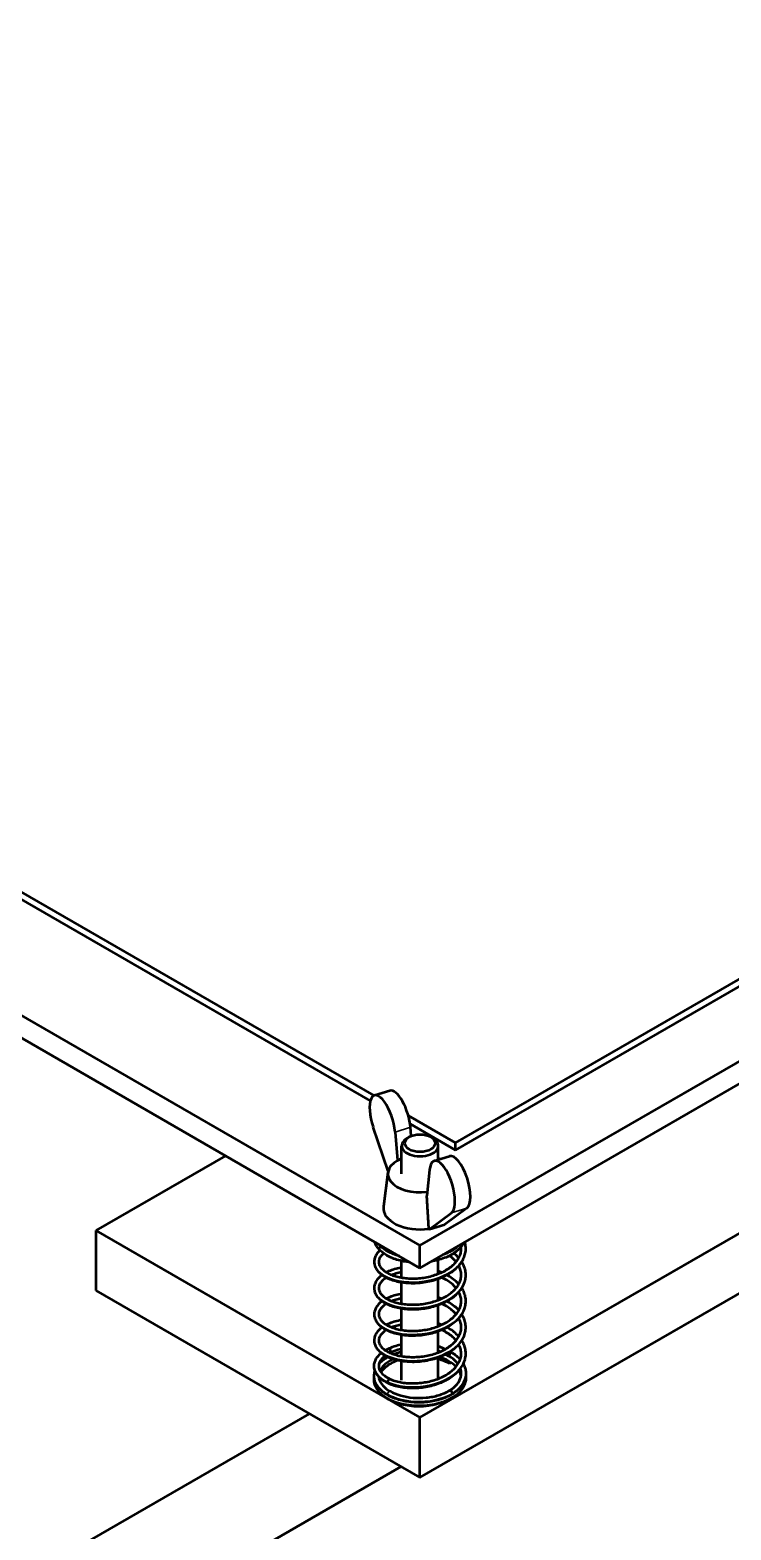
# Model space of a CAD drawing. Header units: millimetres. Extents: x -1346 to 2520, y -2365 to 1874.
# Drawn here: x 1662.5 to 1739, y 681.4 to 845.1 of the extents above; entities that cross this region are included whole.
import ezdxf

# ---------------------------------------------------------------- set-up
doc = ezdxf.new("R2010")
doc.units = ezdxf.units.MM
doc.header["$LTSCALE"] = 6
doc.layers.add('Visible (ISO)', color=7, linetype='Continuous', lineweight=50)
doc.layers.add('Visible Narrow (ISO)', color=7, linetype='Continuous', lineweight=35)

msp = doc.modelspace()

# ---------------------------------------------------------------- linework, layer by layer
at = {"layer": 'Visible (ISO)'}
for p, q in [((1705.05, 712.44), (1934.86, 845.12)), ((1708.94, 723.66), (1918.95, 844.91)), ((1708.94, 722.85), (1918.95, 844.1)), ((1705.05, 709.99), (1934.86, 842.67)), ((1705.05, 693.66), (1934.86, 826.34)), ((1705.05, 687.12), (1934.86, 819.8)), ((1560.45, 809.39), (1700.02, 728.81)), ((1560.45, 808.58), (1699.63, 728.22)), ((1542.41, 806.33), (1705.05, 712.44)), ((1542.41, 803.88), (1705.05, 709.99)), ((1701.76, 729.34), (1700.08, 728.83)), ((1701.58, 720.55), (1699.94, 725.38)), ((1703.77, 726.65), (1708.94, 723.66)), ((1703.97, 725.71), (1708.94, 722.85)), ((1704.09, 724.4), (1704.01, 725.35)), ((1702.33, 724.83), (1702.59, 721.71)), ((1703.88, 724.29), (1703.63, 724.15)), ((1706.22, 724.29), (1706.46, 724.15)), ((1708.94, 722.85), (1708.94, 723.66)), ((1683.84, 722.23), (1669.69, 714.07)), ((1703.05, 720.27), (1703.05, 723.34)), ((1706.6, 721.68), (1708.28, 722.19)), ((1707.05, 721.82), (1707.05, 723.34)), ((1701.56, 720.43), (1701.06, 716.7)), ((1706.09, 720.71), (1705.8, 717.87)), ((1706.07, 714.22), (1708.48, 716.01)), ((1710.16, 716.52), (1707.75, 714.73)), ((1669.69, 714.07), (1669.69, 707.54)), ((1669.69, 714.07), (1705.05, 693.66)), ((1706.02, 714.28), (1706.07, 714.22)), ((1706.07, 714.22), (1707.75, 714.73)), ((1705.05, 709.99), (1705.05, 712.44)), ((1703.05, 708.95), (1703.05, 710.76)), ((1707.05, 709.36), (1707.05, 710.86)), ((1669.69, 707.54), (1705.05, 687.12)), ((1703.05, 706.09), (1703.05, 708.44)), ((1707.05, 706.5), (1707.05, 708.82)), ((1707.05, 703.63), (1707.05, 705.96)), ((1703.05, 703.22), (1703.05, 705.58)), ((1703.05, 700.36), (1703.05, 702.72)), ((1707.05, 700.77), (1707.05, 703.1)), ((1701.79, 700.73), (1701.79, 700.73)), ((1703.05, 697.74), (1703.05, 699.86)), ((1707.05, 697.91), (1707.05, 700.24)), ((1708.27, 699.58), (1708.43, 699.68)), ((1621.4, 652.77), (1692.98, 694.09)), ((1705.05, 687.12), (1705.05, 693.66)), ((1631.4, 646.99), (1702.98, 688.32))]:
    msp.add_line(p, q, dxfattribs=at)
for centre, major_axis, ratio, start_param, end_param in [((1700.95, 725.96), (-0.87, 2.87), 0.3801, 4.196314, 7.940888), ((1702.63, 726.47), (-0.87, 2.87), 0.3801, 4.196314, 6.283185), ((1705.05, 723.34), (-2, 0), 0.57735, 5.497787, 10.210176), ((1709.15, 719.32), (-0.87, 2.87), 0.3801, 3.27727, 6.283185), ((1705.05, 720.27), (-3.5, 0), 0.57735, 5.320635, 8.083485), ((1707.47, 718.81), (0.87, -2.87), 0.3801, 0.135677, 3.880251), ((1705.05, 720.27), (-3.5, 0), 0.57735, 4.04855, 4.104143), ((1705.05, 716.52), (-4, 0), 0.57735, 6.20625, 8.098419), ((1700.81, 712.15), (0.17, 0.183), 0.791004, 1.047032, 2.495385), ((1709.56, 712.8), (0.225, -0.109), 0.703135, 6.245967, 6.246014), ((1700.81, 712.15), (-0.17, -0.183), 0.791004, 5.636978, 6.231063), ((1701.69, 700.95), (-0.101, 0.229), 0.64073, 3.992663, 6.298081), ((1701.69, 700.95), (0.101, -0.229), 0.64073, 0.015959, 0.851071), ((1708.41, 700.55), (0.145, 0.204), 0.506095, 0.029346, 2.40818), ((1708.41, 700.55), (-0.145, -0.204), 0.506095, 5.549772, 6.314918), ((1708.41, 699.57), (0.145, 0.204), 0.506095, 1.189597, 1.86054), ((1701.69, 697.64), (0.101, 0.229), 0.64073, 0, 2.290522), ((1701.69, 697.64), (-0.101, -0.229), 0.64073, 5.432115, 6.283185), ((1701.69, 696.31), (0.101, 0.229), 0.64073, 6.221358, 6.221426), ((1708.41, 696.41), (-0.145, 0.204), 0.506095, 3.875006, 6.240266), ((1708.41, 696.41), (0.145, -0.204), 0.506095, 6.243504, 7.016598)]:
    msp.add_ellipse(centre, major_axis=major_axis, ratio=ratio, start_param=start_param, end_param=end_param, dxfattribs=at)
msp.add_ellipse((1705.05, 723.62), major_axis=(-1.65, 0), ratio=0.57735, dxfattribs=at)
msp.add_rational_spline([(1706.02, 714.28), (1705.9, 716.19), (1705.8, 717.87)], [1, 1.00211729301, 1.0004735734], degree=2, dxfattribs=at)
for points, knots in [([(1700.69, 711.92), (1700.68, 711.91), (1700.67, 711.9), (1700.53, 711.77), (1700.41, 711.64), (1700.24, 711.38), (1700.17, 711.24), (1700.08, 710.97), (1700.05, 710.84), (1700.05, 710.57), (1700.06, 710.44), (1700.13, 710.18), (1700.18, 710.06), (1700.33, 709.81), (1700.42, 709.68), (1700.65, 709.44), (1700.78, 709.33), (1701.09, 709.11), (1701.26, 709.01), (1701.64, 708.82), (1701.85, 708.74), (1702.28, 708.6), (1702.51, 708.54), (1702.99, 708.44), (1703.24, 708.41), (1703.75, 708.36), (1704.01, 708.35), (1704.54, 708.35), (1704.81, 708.36), (1705.35, 708.41), (1705.61, 708.45), (1706.14, 708.55), (1706.4, 708.62), (1706.91, 708.77), (1707.16, 708.86), (1707.64, 709.06), (1707.87, 709.17), (1708.3, 709.42), (1708.5, 709.55), (1708.87, 709.83), (1709.04, 709.99), (1709.35, 710.31), (1709.48, 710.47), (1709.71, 710.82), (1709.8, 711), (1709.94, 711.36), (1709.99, 711.54), (1710.05, 711.91), (1710.06, 712.09), (1710.03, 712.45), (1710, 712.63), (1709.94, 712.81), (1709.94, 712.81), (1709.94, 712.81)], [23.857695, 23.857695, 23.857695, 23.857695, 23.871363, 23.871363, 24.034564, 24.034564, 24.189641, 24.189641, 24.333833, 24.333833, 24.472553, 24.472553, 24.614832, 24.614832, 24.766752, 24.766752, 24.927818, 24.927818, 25.093272, 25.093272, 25.259517, 25.259517, 25.425279, 25.425279, 25.590391, 25.590391, 25.755011, 25.755011, 25.919348, 25.919348, 26.083597, 26.083597, 26.247923, 26.247923, 26.412447, 26.412447, 26.577215, 26.577215, 26.742095, 26.742095, 26.906603, 26.906603, 27.069685, 27.069685, 27.229797, 27.229797, 27.385858, 27.385858, 27.538652, 27.538652, 27.690885, 27.690885, 27.691551, 27.691551, 27.691551, 27.691551]), ([(1701.08, 711.59), (1701.02, 711.54), (1700.96, 711.49), (1700.82, 711.34), (1700.74, 711.24), (1700.63, 711.04), (1700.59, 710.94), (1700.54, 710.73), (1700.54, 710.62), (1700.58, 710.39), (1700.63, 710.28), (1700.76, 710.06), (1700.84, 709.96), (1701.04, 709.76), (1701.15, 709.67), (1701.41, 709.5), (1701.56, 709.42), (1701.88, 709.27), (1702.05, 709.2), (1702.42, 709.08), (1702.62, 709.03), (1703.04, 708.94), (1703.26, 708.91), (1703.72, 708.86), (1703.95, 708.85), (1704.42, 708.85), (1704.67, 708.85), (1705.15, 708.89), (1705.39, 708.92), (1705.87, 709.01), (1706.11, 709.06), (1706.57, 709.19), (1706.8, 709.26), (1707.23, 709.43), (1707.44, 709.52), (1707.83, 709.72), (1708.02, 709.83), (1708.36, 710.06), (1708.52, 710.19), (1708.8, 710.45), (1708.93, 710.58), (1709.15, 710.86), (1709.24, 711.01), (1709.39, 711.31), (1709.45, 711.46), (1709.53, 711.77), (1709.55, 711.93), (1709.55, 712.17), (1709.54, 712.24), (1709.54, 712.32)], [23.830271, 23.830271, 23.830271, 23.830271, 23.918876, 23.918876, 24.07702, 24.07702, 24.245506, 24.245506, 24.436381, 24.436381, 24.628889, 24.628889, 24.796262, 24.796262, 24.953749, 24.953749, 25.10901, 25.10901, 25.264451, 25.264451, 25.420642, 25.420642, 25.577551, 25.577551, 25.734985, 25.734985, 25.892727, 25.892727, 26.05058, 26.05058, 26.208376, 26.208376, 26.365977, 26.365977, 26.523298, 26.523298, 26.680362, 26.680362, 26.837421, 26.837421, 26.995162, 26.995162, 27.154992, 27.154992, 27.319065, 27.319065, 27.48896, 27.48896, 27.569416, 27.569416, 27.569416, 27.569416]), ([(1702.81, 711.28), (1702.64, 711.33), (1702.48, 711.38), (1701.88, 711.6), (1701.48, 711.81), (1700.93, 712.21), (1700.73, 712.38), (1700.58, 712.57)], [0.848, 0.848, 0.848, 0.848, 0.9026991, 0.9026991, 1.0626319, 1.0626319, 1.1663979, 1.1663979, 1.1663979, 1.1663979]), ([(1709.78, 712.69), (1709.61, 712.38), (1709.36, 712.08), (1708.72, 711.56), (1708.33, 711.34), (1707.45, 710.96), (1706.95, 710.82), (1706.38, 710.71), (1706.33, 710.7), (1706.27, 710.69)], [0, 0, 0, 0, 0.1569371, 0.1569371, 0.3151397, 0.3151397, 0.4762458, 0.4762458, 0.4929527, 0.4929527, 0.4929527, 0.4929527]), ([(1709.22, 712.39), (1708.97, 712.16), (1708.66, 711.94), (1708.07, 711.64), (1707.82, 711.52), (1707.55, 711.43)], [0.1261356, 0.1261356, 0.1261356, 0.1261356, 0.2628897, 0.2628897, 0.3562344, 0.3562344, 0.3562344, 0.3562344]), ([(1700.91, 709.23), (1700.81, 709.16), (1700.72, 709.08), (1700.51, 708.88), (1700.4, 708.76), (1700.22, 708.49), (1700.16, 708.35), (1700.07, 708.08), (1700.05, 707.95), (1700.05, 707.69), (1700.07, 707.56), (1700.14, 707.3), (1700.19, 707.17), (1700.34, 706.92), (1700.44, 706.8), (1700.67, 706.56), (1700.81, 706.44), (1701.12, 706.23), (1701.3, 706.13), (1701.68, 705.95), (1701.88, 705.87), (1702.32, 705.73), (1702.55, 705.67), (1703.04, 705.58), (1703.29, 705.54), (1703.8, 705.5), (1704.06, 705.48), (1704.59, 705.49), (1704.86, 705.5), (1705.4, 705.56), (1705.66, 705.6), (1706.19, 705.7), (1706.45, 705.77), (1706.96, 705.92), (1707.21, 706.01), (1707.68, 706.22), (1707.91, 706.33), (1708.33, 706.58), (1708.54, 706.71), (1708.91, 707), (1709.07, 707.15), (1709.37, 707.48), (1709.51, 707.64), (1709.73, 707.99), (1709.82, 708.17), (1709.95, 708.53), (1710, 708.71), (1710.05, 709.08), (1710.06, 709.26), (1710.02, 709.62), (1709.99, 709.8), (1709.87, 710.16), (1709.8, 710.33), (1709.67, 710.56), (1709.64, 710.61), (1709.61, 710.66)], [17.49046, 17.49046, 17.49046, 17.49046, 17.598222, 17.598222, 17.761097, 17.761097, 17.915518, 17.915518, 18.059147, 18.059147, 18.197829, 18.197829, 18.340577, 18.340577, 18.493136, 18.493136, 18.654615, 18.654615, 18.820192, 18.820192, 18.986427, 18.986427, 19.152148, 19.152148, 19.317225, 19.317225, 19.481822, 19.481822, 19.646148, 19.646148, 19.810398, 19.810398, 19.974732, 19.974732, 20.139272, 20.139272, 20.304052, 20.304052, 20.468928, 20.468928, 20.633387, 20.633387, 20.796334, 20.796334, 20.956218, 20.956218, 21.112035, 21.112035, 21.264704, 21.264704, 21.417007, 21.417007, 21.571885, 21.571885, 21.620777, 21.620777, 21.620777, 21.620777]), ([(1703.96, 710.61), (1703.92, 710.62), (1703.87, 710.62), (1703.31, 710.69), (1702.81, 710.8), (1701.92, 711.1), (1701.51, 711.3), (1700.97, 711.67), (1700.79, 711.82), (1700.63, 711.98)], [0.148281, 0.148281, 0.148281, 0.148281, 0.1622019, 0.1622019, 0.3214799, 0.3214799, 0.4815874, 0.4815874, 0.5775773, 0.5775773, 0.5775773, 0.5775773]), ([(1708.99, 710.66), (1708.87, 710.8), (1708.75, 710.93), (1708.5, 711.15), (1708.38, 711.24), (1708.26, 711.33)], [21.7222986, 21.7222986, 21.7222986, 21.7222986, 21.8777975, 21.8777975, 21.990995, 21.990995, 21.990995, 21.990995]), ([(1709.28, 711.09), (1709.16, 711.22), (1709.03, 711.35), (1708.83, 711.52), (1708.78, 711.56), (1708.73, 711.6)], [21.7582166, 21.7582166, 21.7582166, 21.7582166, 21.8929395, 21.8929395, 21.939451, 21.939451, 21.939451, 21.939451]), ([(1701.39, 708.95), (1701.33, 708.91), (1701.27, 708.87), (1701.09, 708.75), (1700.99, 708.66), (1700.81, 708.47), (1700.74, 708.37), (1700.62, 708.17), (1700.59, 708.07), (1700.54, 707.86), (1700.54, 707.74), (1700.59, 707.52), (1700.64, 707.4), (1700.77, 707.18), (1700.85, 707.08), (1701.05, 706.89), (1701.17, 706.8), (1701.43, 706.63), (1701.57, 706.55), (1701.9, 706.4), (1702.07, 706.33), (1702.45, 706.21), (1702.65, 706.16), (1703.07, 706.08), (1703.29, 706.05), (1703.74, 706), (1703.97, 705.99), (1704.45, 705.99), (1704.69, 705.99), (1705.18, 706.04), (1705.42, 706.07), (1705.9, 706.15), (1706.14, 706.21), (1706.6, 706.33), (1706.82, 706.41), (1707.26, 706.58), (1707.46, 706.67), (1707.85, 706.87), (1708.04, 706.98), (1708.38, 707.22), (1708.53, 707.34), (1708.81, 707.6), (1708.94, 707.74), (1709.16, 708.02), (1709.25, 708.16), (1709.4, 708.46), (1709.46, 708.62), (1709.53, 708.93), (1709.55, 709.09), (1709.55, 709.41), (1709.53, 709.58), (1709.44, 709.9), (1709.38, 710.06), (1709.29, 710.22), (1709.28, 710.23), (1709.28, 710.24)], [17.416917, 17.416917, 17.416917, 17.416917, 17.485988, 17.485988, 17.641385, 17.641385, 17.799734, 17.799734, 17.968832, 17.968832, 18.160553, 18.160553, 18.352136, 18.352136, 18.5189, 18.5189, 18.67622, 18.67622, 18.831463, 18.831463, 18.986927, 18.986927, 19.143146, 19.143146, 19.300079, 19.300079, 19.457527, 19.457527, 19.615277, 19.615277, 19.773131, 19.773131, 19.930922, 19.930922, 20.088513, 20.088513, 20.245823, 20.245823, 20.402882, 20.402882, 20.559949, 20.559949, 20.717737, 20.717737, 20.87768, 20.87768, 21.041949, 21.041949, 21.212044, 21.212044, 21.385162, 21.385162, 21.554736, 21.554736, 21.563787, 21.563787, 21.563787, 21.563787]), ([(1703.05, 710.03), (1703.02, 710.02), (1703, 710.02), (1702.73, 709.97), (1702.49, 709.92), (1702.05, 709.79), (1701.83, 709.72), (1701.55, 709.6), (1701.47, 709.56), (1701.39, 709.52)], [16.9190133, 16.9190133, 16.9190133, 16.9190133, 16.9356146, 16.9356146, 17.1005546, 17.1005546, 17.2661089, 17.2661089, 17.3366211, 17.3366211, 17.3366211, 17.3366211]), ([(1703.05, 709.52), (1702.94, 709.5), (1702.83, 709.48), (1702.52, 709.41), (1702.32, 709.35), (1702.08, 709.27), (1702.03, 709.25), (1701.98, 709.23)], [16.9376404, 16.9376404, 16.9376404, 16.9376404, 17.0178026, 17.0178026, 17.1746008, 17.1746008, 17.2212686, 17.2212686, 17.2212686, 17.2212686]), ([(1708.99, 707.8), (1708.99, 707.8), (1708.98, 707.81), (1708.87, 707.95), (1708.73, 708.08), (1708.44, 708.34), (1708.28, 708.46), (1707.92, 708.69), (1707.74, 708.8), (1707.49, 708.92), (1707.45, 708.94), (1707.4, 708.96)], [15.4391136, 15.4391136, 15.4391136, 15.4391136, 15.4410083, 15.4410083, 15.6003856, 15.6003856, 15.7579373, 15.7579373, 15.9149637, 15.9149637, 15.949717, 15.949717, 15.949717, 15.949717]), ([(1709.28, 708.23), (1709.15, 708.37), (1709.01, 708.51), (1708.67, 708.79), (1708.48, 708.93), (1708.18, 709.12), (1708.08, 709.18), (1707.97, 709.23)], [15.4750315, 15.4750315, 15.4750315, 15.4750315, 15.6196933, 15.6196933, 15.7839124, 15.7839124, 15.8617354, 15.8617354, 15.8617354, 15.8617354]), ([(1700.91, 706.37), (1700.8, 706.29), (1700.7, 706.21), (1700.49, 706), (1700.38, 705.87), (1700.21, 705.61), (1700.15, 705.47), (1700.07, 705.2), (1700.05, 705.07), (1700.05, 704.8), (1700.07, 704.67), (1700.15, 704.42), (1700.2, 704.29), (1700.36, 704.04), (1700.46, 703.92), (1700.69, 703.68), (1700.83, 703.56), (1701.15, 703.35), (1701.33, 703.25), (1701.72, 703.07), (1701.92, 702.99), (1702.37, 702.86), (1702.6, 702.8), (1703.08, 702.71), (1703.33, 702.67), (1703.85, 702.63), (1704.11, 702.62), (1704.64, 702.63), (1704.91, 702.65), (1705.44, 702.7), (1705.71, 702.75), (1706.24, 702.85), (1706.5, 702.92), (1707, 703.08), (1707.25, 703.17), (1707.72, 703.38), (1707.95, 703.49), (1708.37, 703.74), (1708.57, 703.88), (1708.94, 704.17), (1709.1, 704.32), (1709.4, 704.65), (1709.53, 704.82), (1709.74, 705.16), (1709.83, 705.34), (1709.96, 705.7), (1710.01, 705.89), (1710.05, 706.25), (1710.06, 706.43), (1710.02, 706.8), (1709.98, 706.97), (1709.86, 707.33), (1709.78, 707.5), (1709.66, 707.72), (1709.63, 707.76), (1709.61, 707.8)], [11.207274, 11.207274, 11.207274, 11.207274, 11.325072, 11.325072, 11.487598, 11.487598, 11.641352, 11.641352, 11.784443, 11.784443, 11.923121, 11.923121, 12.06636, 12.06636, 12.219555, 12.219555, 12.381427, 12.381427, 12.547114, 12.547114, 12.713335, 12.713335, 12.879016, 12.879016, 13.044058, 13.044058, 13.208632, 13.208632, 13.372948, 13.372948, 13.537198, 13.537198, 13.701543, 13.701543, 13.866097, 13.866097, 14.03089, 14.03089, 14.19576, 14.19576, 14.360165, 14.360165, 14.522972, 14.522972, 14.682623, 14.682623, 14.838199, 14.838199, 14.990754, 14.990754, 15.14314, 15.14314, 15.29824, 15.29824, 15.337592, 15.337592, 15.337592, 15.337592]), ([(1701.39, 706.09), (1701.32, 706.05), (1701.26, 706.01), (1701.08, 705.88), (1700.98, 705.78), (1700.8, 705.6), (1700.73, 705.5), (1700.62, 705.3), (1700.58, 705.2), (1700.54, 704.98), (1700.54, 704.87), (1700.59, 704.64), (1700.64, 704.53), (1700.78, 704.31), (1700.86, 704.21), (1701.06, 704.02), (1701.18, 703.93), (1701.44, 703.76), (1701.59, 703.68), (1701.91, 703.53), (1702.09, 703.47), (1702.47, 703.35), (1702.67, 703.3), (1703.09, 703.21), (1703.31, 703.18), (1703.77, 703.14), (1704, 703.13), (1704.48, 703.13), (1704.72, 703.14), (1705.2, 703.18), (1705.45, 703.21), (1705.93, 703.3), (1706.16, 703.35), (1706.62, 703.48), (1706.85, 703.56), (1707.28, 703.72), (1707.48, 703.82), (1707.87, 704.02), (1708.06, 704.13), (1708.39, 704.37), (1708.55, 704.49), (1708.83, 704.76), (1708.95, 704.89), (1709.17, 705.17), (1709.26, 705.32), (1709.41, 705.62), (1709.46, 705.77), (1709.53, 706.09), (1709.55, 706.25), (1709.55, 706.57), (1709.52, 706.73), (1709.43, 707.05), (1709.37, 707.21), (1709.28, 707.37), (1709.28, 707.37), (1709.28, 707.37)], [11.133732, 11.133732, 11.133732, 11.133732, 11.208486, 11.208486, 11.363921, 11.363921, 11.522484, 11.522484, 11.692217, 11.692217, 11.88476, 11.88476, 12.075375, 12.075375, 12.241551, 12.241551, 12.398714, 12.398714, 12.553941, 12.553941, 12.709429, 12.709429, 12.865676, 12.865676, 13.022632, 13.022632, 13.180095, 13.180095, 13.337851, 13.337851, 13.495706, 13.495706, 13.653492, 13.653492, 13.811074, 13.811074, 13.968373, 13.968373, 14.125425, 14.125425, 14.282503, 14.282503, 14.440339, 14.440339, 14.600399, 14.600399, 14.764868, 14.764868, 14.93516, 14.93516, 15.108263, 15.108263, 15.277621, 15.277621, 15.280601, 15.280601, 15.280601, 15.280601]), ([(1703.05, 707.16), (1703.01, 707.16), (1702.97, 707.15), (1702.69, 707.1), (1702.45, 707.05), (1702.01, 706.92), (1701.8, 706.84), (1701.53, 706.72), (1701.46, 706.69), (1701.39, 706.66)], [10.6358282, 10.6358282, 10.6358282, 10.6358282, 10.6624418, 10.6624418, 10.8274145, 10.8274145, 10.9930096, 10.9930096, 11.053436, 11.053436, 11.053436, 11.053436]), ([(1703.05, 706.66), (1702.93, 706.64), (1702.82, 706.62), (1702.5, 706.54), (1702.3, 706.49), (1702.07, 706.41), (1702.02, 706.39), (1701.98, 706.37)], [10.654455, 10.654455, 10.654455, 10.654455, 10.740373, 10.740373, 10.8971466, 10.8971466, 10.9380835, 10.9380835, 10.9380835, 10.9380835]), ([(1708.99, 704.94), (1708.98, 704.95), (1708.98, 704.95), (1708.85, 705.1), (1708.72, 705.24), (1708.42, 705.49), (1708.26, 705.61), (1707.9, 705.84), (1707.71, 705.95), (1707.48, 706.06), (1707.44, 706.08), (1707.4, 706.1)], [9.1559285, 9.1559285, 9.1559285, 9.1559285, 9.1637172, 9.1637172, 9.322994, 9.322994, 9.4805088, 9.4805088, 9.6375304, 9.6375304, 9.6665316, 9.6665316, 9.6665316, 9.6665316]), ([(1709.28, 705.37), (1709.14, 705.52), (1708.99, 705.67), (1708.64, 705.95), (1708.45, 706.09), (1708.15, 706.27), (1708.06, 706.32), (1707.97, 706.37)], [9.1918464, 9.1918464, 9.1918464, 9.1918464, 9.3464536, 9.3464536, 9.5107393, 9.5107393, 9.5785503, 9.5785503, 9.5785503, 9.5785503]), ([(1700.91, 703.51), (1700.79, 703.43), (1700.69, 703.33), (1700.46, 703.12), (1700.36, 702.99), (1700.2, 702.72), (1700.14, 702.58), (1700.06, 702.31), (1700.05, 702.18), (1700.05, 701.92), (1700.07, 701.79), (1700.16, 701.53), (1700.22, 701.41), (1700.37, 701.16), (1700.48, 701.03), (1700.72, 700.8), (1700.86, 700.68), (1701.18, 700.47), (1701.36, 700.37), (1701.75, 700.2), (1701.96, 700.12), (1702.41, 699.98), (1702.64, 699.93), (1703.13, 699.84), (1703.38, 699.81), (1703.89, 699.77), (1704.16, 699.76), (1704.69, 699.77), (1704.96, 699.79), (1705.49, 699.85), (1705.76, 699.89), (1706.29, 700.01), (1706.55, 700.07), (1707.05, 700.23), (1707.29, 700.33), (1707.76, 700.54), (1707.99, 700.65), (1708.41, 700.9), (1708.61, 701.04), (1708.97, 701.33), (1709.13, 701.49), (1709.42, 701.82), (1709.55, 701.99), (1709.76, 702.33), (1709.85, 702.51), (1709.97, 702.88), (1710.01, 703.06), (1710.05, 703.42), (1710.05, 703.61), (1710.01, 703.97), (1709.97, 704.15), (1709.85, 704.5), (1709.77, 704.68), (1709.65, 704.88), (1709.63, 704.91), (1709.61, 704.94)], [4.924089, 4.924089, 4.924089, 4.924089, 5.051909, 5.051909, 5.214065, 5.214065, 5.367143, 5.367143, 5.509721, 5.509721, 5.648431, 5.648431, 5.792183, 5.792183, 5.946007, 5.946007, 6.108252, 6.108252, 6.274037, 6.274037, 6.44024, 6.44024, 6.605881, 6.605881, 6.770888, 6.770888, 6.935441, 6.935441, 7.099748, 7.099748, 7.264, 7.264, 7.428354, 7.428354, 7.592923, 7.592923, 7.757728, 7.757728, 7.922591, 7.922591, 8.086937, 8.086937, 8.249598, 8.249598, 8.409013, 8.409013, 8.564351, 8.564351, 8.716804, 8.716804, 8.869283, 8.869283, 9.024609, 9.024609, 9.054407, 9.054407, 9.054407, 9.054407]), ([(1701.39, 703.23), (1701.32, 703.18), (1701.25, 703.14), (1701.07, 703), (1700.97, 702.91), (1700.79, 702.72), (1700.72, 702.63), (1700.61, 702.43), (1700.58, 702.33), (1700.54, 702.11), (1700.55, 702), (1700.6, 701.77), (1700.65, 701.66), (1700.79, 701.44), (1700.87, 701.34), (1701.08, 701.15), (1701.19, 701.06), (1701.46, 700.89), (1701.61, 700.81), (1701.93, 700.66), (1702.11, 700.6), (1702.49, 700.48), (1702.69, 700.43), (1703.11, 700.35), (1703.33, 700.32), (1703.79, 700.28), (1704.03, 700.27), (1704.5, 700.27), (1704.75, 700.28), (1705.23, 700.32), (1705.47, 700.35), (1705.95, 700.44), (1706.19, 700.5), (1706.65, 700.63), (1706.87, 700.7), (1707.3, 700.87), (1707.51, 700.97), (1707.89, 701.17), (1708.08, 701.29), (1708.41, 701.52), (1708.57, 701.65), (1708.84, 701.91), (1708.96, 702.05), (1709.18, 702.33), (1709.27, 702.47), (1709.41, 702.77), (1709.47, 702.93), (1709.54, 703.24), (1709.55, 703.4), (1709.54, 703.73), (1709.52, 703.89), (1709.43, 704.21), (1709.36, 704.36), (1709.28, 704.51)], [4.850547, 4.850547, 4.850547, 4.850547, 4.931003, 4.931003, 5.086479, 5.086479, 5.245268, 5.245268, 5.415657, 5.415657, 5.608994, 5.608994, 5.798604, 5.798604, 5.964215, 5.964215, 6.121228, 6.121228, 6.276441, 6.276441, 6.431954, 6.431954, 6.58823, 6.58823, 6.745208, 6.745208, 6.902685, 6.902685, 7.060448, 7.060448, 7.218303, 7.218303, 7.376084, 7.376084, 7.533657, 7.533657, 7.690945, 7.690945, 7.847991, 7.847991, 8.005081, 8.005081, 8.162967, 8.162967, 8.323147, 8.323147, 8.487819, 8.487819, 8.658304, 8.658304, 8.831382, 8.831382, 8.997416, 8.997416, 8.997416, 8.997416]), ([(1703.05, 704.3), (1702.99, 704.3), (1702.94, 704.29), (1702.64, 704.23), (1702.41, 704.18), (1701.97, 704.04), (1701.76, 703.97), (1701.5, 703.85), (1701.45, 703.82), (1701.39, 703.8)], [4.352643, 4.352643, 4.352643, 4.352643, 4.3892706, 4.3892706, 4.5542768, 4.5542768, 4.7199126, 4.7199126, 4.7702509, 4.7702509, 4.7702509, 4.7702509]), ([(1703.05, 703.8), (1702.92, 703.78), (1702.8, 703.75), (1702.48, 703.68), (1702.28, 703.62), (1702.06, 703.54), (1702.02, 703.53), (1701.98, 703.51)], [4.3712697, 4.3712697, 4.3712697, 4.3712697, 4.4629617, 4.4629617, 4.6197103, 4.6197103, 4.6548985, 4.6548985, 4.6548985, 4.6548985]), ([(1708.99, 702.08), (1708.98, 702.09), (1708.97, 702.1), (1708.84, 702.25), (1708.7, 702.39), (1708.4, 702.64), (1708.24, 702.77), (1707.88, 702.99), (1707.69, 703.1), (1707.46, 703.21), (1707.43, 703.22), (1707.4, 703.24)], [2.8727432, 2.8727432, 2.8727432, 2.8727432, 2.8864403, 2.8864403, 3.0456192, 3.0456192, 3.2030987, 3.2030987, 3.3601164, 3.3601164, 3.3833464, 3.3833464, 3.3833464, 3.3833464]), ([(1709.28, 702.51), (1709.28, 702.51), (1709.28, 702.51), (1709.13, 702.67), (1708.97, 702.83), (1708.61, 703.12), (1708.41, 703.26), (1708.13, 703.43), (1708.05, 703.47), (1707.97, 703.51)], [2.9086613, 2.9086613, 2.9086613, 2.9086613, 2.9105312, 2.9105312, 3.0732203, 3.0732203, 3.2375681, 3.2375681, 3.2953652, 3.2953652, 3.2953652, 3.2953652]), ([(1701.59, 697.41), (1701.79, 697.32), (1702, 697.24), (1702.45, 697.11), (1702.68, 697.06), (1703.17, 696.97), (1703.43, 696.94), (1703.94, 696.91), (1704.21, 696.9), (1704.74, 696.91), (1705.01, 696.93), (1705.54, 697), (1705.81, 697.04), (1706.33, 697.16), (1706.59, 697.23), (1707.09, 697.39), (1707.34, 697.48), (1707.8, 697.7), (1708.03, 697.81), (1708.45, 698.07), (1708.64, 698.21), (1709, 698.5), (1709.16, 698.66), (1709.45, 698.99), (1709.57, 699.16), (1709.78, 699.51), (1709.86, 699.69), (1709.98, 700.05), (1710.02, 700.23), (1710.06, 700.6), (1710.05, 700.78), (1710.01, 701.14), (1709.96, 701.32), (1709.83, 701.67), (1709.75, 701.85), (1709.63, 702.04), (1709.62, 702.06), (1709.61, 702.08)], [0, 0, 0, 0, 0.167144, 0.167144, 0.332743, 0.332743, 0.497717, 0.497717, 0.662249, 0.662249, 0.826548, 0.826548, 0.990801, 0.990801, 1.155166, 1.155166, 1.319751, 1.319751, 1.484567, 1.484567, 1.64942, 1.64942, 1.813703, 1.813703, 1.976211, 1.976211, 2.135387, 2.135387, 2.290492, 2.290492, 2.442855, 2.442855, 2.595437, 2.595437, 2.750995, 2.750995, 2.771222, 2.771222, 2.771222, 2.771222]), ([(1701.59, 701.18), (1701.98, 701.38), (1702.45, 701.54), (1702.98, 701.65), (1703.01, 701.66), (1703.05, 701.67)], [0.0001449, 0.0001449, 0.0001449, 0.0001449, 0.1650114, 0.1650114, 0.1765047, 0.1765047, 0.1765047, 0.1765047]), ([(1701.79, 697.87), (1701.95, 697.79), (1702.13, 697.73), (1702.51, 697.61), (1702.71, 697.56), (1703.14, 697.48), (1703.36, 697.45), (1703.82, 697.41), (1704.05, 697.4), (1704.53, 697.41), (1704.77, 697.42), (1705.26, 697.46), (1705.5, 697.5), (1705.98, 697.59), (1706.21, 697.64), (1706.67, 697.77), (1706.9, 697.85), (1707.32, 698.02), (1707.53, 698.12), (1707.91, 698.33), (1708.1, 698.44), (1708.43, 698.68), (1708.58, 698.8), (1708.86, 699.06), (1708.98, 699.2), (1709.19, 699.48), (1709.28, 699.63), (1709.42, 699.93), (1709.47, 700.08), (1709.54, 700.4), (1709.55, 700.56), (1709.54, 700.88), (1709.51, 701.05), (1709.42, 701.36), (1709.36, 701.51), (1709.28, 701.65)], [0, 0, 0, 0, 0.154499, 0.154499, 0.310803, 0.310803, 0.467803, 0.467803, 0.625295, 0.625295, 0.783065, 0.783065, 0.94092, 0.94092, 1.098695, 1.098695, 1.256258, 1.256258, 1.413536, 1.413536, 1.570577, 1.570577, 1.727678, 1.727678, 1.885617, 1.885617, 2.045921, 2.045921, 2.210798, 2.210798, 2.381474, 2.381474, 2.554516, 2.554516, 2.71423, 2.71423, 2.71423, 2.71423]), ([(1703.05, 701.16), (1703.02, 701.15), (1702.98, 701.14), (1702.52, 701.03), (1702.13, 700.89), (1701.8, 700.73)], [0.5645194, 0.5645194, 0.5645194, 0.5645194, 0.5759519, 0.5759519, 0.7205934, 0.7205934, 0.7205934, 0.7205934]), ([(1707.05, 701.45), (1707.23, 701.39), (1707.41, 701.33), (1707.66, 701.22), (1707.75, 701.18), (1707.84, 701.15)], [0.58711814, 0.58711814, 0.58711814, 0.58711814, 0.64608943, 0.64608943, 0.67673979, 0.67673979, 0.67673979, 0.67673979]), ([(1707.24, 700.85), (1707.2, 700.87), (1707.15, 700.89), (1707.09, 700.91), (1707.07, 700.92), (1707.05, 700.92)], [0.12908693, 0.12908693, 0.12908693, 0.12908693, 0.1448956, 0.1448956, 0.15093404, 0.15093404, 0.15093404, 0.15093404]), ([(1701.59, 697.41), (1701.19, 697.6), (1700.85, 697.83), (1700.34, 698.34), (1700.17, 698.64), (1700.06, 699.06), (1700.05, 699.18), (1700.05, 699.57), (1700.13, 699.85), (1700.41, 700.32), (1700.6, 700.53), (1700.83, 700.71)], [0, 0, 0, 0, 0.1657345, 0.1657345, 0.3282623, 0.3282623, 0.390846, 0.390846, 0.5345851, 0.5345851, 0.6620588, 0.6620588, 0.6620588, 0.6620588]), ([(1701.27, 700.43), (1701.16, 700.35), (1701.07, 700.27), (1700.79, 699.99), (1700.66, 699.79), (1700.53, 699.38), (1700.53, 699.17), (1700.69, 698.72), (1700.88, 698.47), (1701.34, 698.11), (1701.55, 697.98), (1701.79, 697.87)], [0.0845399, 0.0845399, 0.0845399, 0.0845399, 0.1449652, 0.1449652, 0.2868344, 0.2868344, 0.4373525, 0.4373525, 0.6080032, 0.6080032, 0.7137249, 0.7137249, 0.7137249, 0.7137249]), ([(1700.57, 699.51), (1700.69, 699.64), (1700.81, 699.77), (1701.13, 700.03), (1701.33, 700.17), (1701.55, 700.29)], [0.6130794, 0.6130794, 0.6130794, 0.6130794, 0.6860301, 0.6860301, 0.7768989, 0.7768989, 0.7768989, 0.7768989]), ([(1702.18, 700.05), (1702.02, 699.98), (1701.88, 699.91), (1701.42, 699.64), (1701.15, 699.42), (1700.85, 699.06), (1700.75, 698.93), (1700.69, 698.79)], [2.5150545, 2.5150545, 2.5150545, 2.5150545, 2.5761933, 2.5761933, 2.7181794, 2.7181794, 2.8022475, 2.8022475, 2.8022475, 2.8022475]), ([(1700.81, 698.61), (1700.91, 698.77), (1701.03, 698.92), (1701.49, 699.36), (1701.88, 699.62), (1702.45, 699.86), (1702.54, 699.9), (1702.64, 699.93)], [-0.9815145, -0.9815145, -0.9815145, -0.9815145, -0.8926431, -0.8926431, -0.715718, -0.715718, -0.6810469, -0.6810469, -0.6810469, -0.6810469]), ([(1707.05, 700.08), (1707.16, 700.05), (1707.27, 700.02), (1707.7, 699.87), (1708, 699.74), (1708.27, 699.58)], [-0.218173, -0.218173, -0.218173, -0.218173, -0.1811431, -0.1811431, -0.0679136, -0.0679136, -0.0679136, -0.0679136]), ([(1708.99, 699.22), (1708.77, 699.44), (1708.49, 699.65), (1707.86, 700), (1707.51, 700.15), (1707.13, 700.27)], [1.7268651, 1.7268651, 1.7268651, 1.7268651, 1.8619923, 1.8619923, 1.9898973, 1.9898973, 1.9898973, 1.9898973]), ([(1707.8, 700.56), (1707.89, 700.53), (1707.97, 700.49), (1708.11, 700.43), (1708.16, 700.4), (1708.22, 700.37)], [1.45348771, 1.45348771, 1.45348771, 1.45348771, 1.48389197, 1.48389197, 1.50501006, 1.50501006, 1.50501006, 1.50501006]), ([(1709.19, 699.5), (1709.13, 699.59), (1709.06, 699.68), (1708.79, 699.97), (1708.54, 700.17), (1708.27, 700.34)], [0.5427577, 0.5427577, 0.5427577, 0.5427577, 0.5931109, 0.5931109, 0.7129077, 0.7129077, 0.7129077, 0.7129077]), ([(1709.78, 699.52), (1709.88, 699.32), (1709.96, 699.11), (1710.03, 698.76), (1710.05, 698.62), (1710.05, 698.15), (1709.97, 697.81), (1709.65, 697.19), (1709.42, 696.9), (1708.95, 696.48), (1708.76, 696.34), (1708.55, 696.21)], [0.2278872, 0.2278872, 0.2278872, 0.2278872, 0.3246127, 0.3246127, 0.3883158, 0.3883158, 0.5388394, 0.5388394, 0.6888995, 0.6888995, 0.7768278, 0.7768278, 0.7768278, 0.7768278]), ([(1701.58, 696.09), (1701.19, 696.3), (1700.85, 696.57), (1700.35, 697.14), (1700.17, 697.46), (1700.07, 697.92), (1700.05, 698.06), (1700.05, 698.39), (1700.08, 698.59), (1700.15, 698.77)], [0, 0, 0, 0, 0.1641313, 0.1641313, 0.3247363, 0.3247363, 0.3909729, 0.3909729, 0.4841049, 0.4841049, 0.4841049, 0.4841049]), ([(1700.19, 697.08), (1700.1, 697.31), (1700.05, 697.55), (1700.05, 697.85), (1700.05, 697.92), (1700.06, 697.99)], [0, 0, 0, 0, 0.1155438, 0.1155438, 0.1484238, 0.1484238, 0.1484238, 0.1484238]), ([(1700.55, 698.13), (1700.56, 698.01), (1700.58, 697.88), (1700.72, 697.49), (1700.91, 697.22), (1701.36, 696.81), (1701.56, 696.67), (1701.8, 696.53)], [2.9333737, 2.9333737, 2.9333737, 2.9333737, 3.009917, 3.009917, 3.1714612, 3.1714612, 3.2740868, 3.2740868, 3.2740868, 3.2740868]), ([(1710.03, 698.23), (1710.04, 698.15), (1710.05, 698.07), (1710.05, 697.67), (1709.97, 697.35), (1709.65, 696.75), (1709.42, 696.47), (1708.83, 695.95), (1708.45, 695.71), (1707.59, 695.32), (1707.1, 695.17), (1706.4, 695.02), (1706.21, 694.99), (1706.01, 694.97)], [1.9001574, 1.9001574, 1.9001574, 1.9001574, 1.9373995, 1.9373995, 2.086674, 2.086674, 2.2356219, 2.2356219, 2.3935955, 2.3935955, 2.5546979, 2.5546979, 2.6148336, 2.6148336, 2.6148336, 2.6148336]), ([(1708.27, 696.62), (1708.6, 696.83), (1708.88, 697.07), (1709.3, 697.57), (1709.43, 697.83), (1709.57, 698.36), (1709.57, 698.64), (1709.48, 698.95), (1709.47, 698.98), (1709.46, 699.01)], [0.0000864, 0.0000864, 0.0000864, 0.0000864, 0.1444155, 0.1444155, 0.286528, 0.286528, 0.4352454, 0.4352454, 0.451892, 0.451892, 0.451892, 0.451892]), ([(1709.53, 698.23), (1709.52, 698.26), (1709.52, 698.29), (1709.47, 698.49), (1709.4, 698.66), (1709.3, 698.82)], [1.5365889, 1.5365889, 1.5365889, 1.5365889, 1.554172, 1.554172, 1.6478512, 1.6478512, 1.6478512, 1.6478512]), ([(1700.19, 697.08), (1700.24, 696.96), (1700.31, 696.84), (1700.61, 696.38), (1700.96, 696.06), (1701.85, 695.51), (1702.39, 695.3), (1703.57, 694.99), (1704.21, 694.91), (1705.25, 694.89), (1705.63, 694.92), (1706.01, 694.97)], [-2.8475694, -2.8475694, -2.8475694, -2.8475694, -2.8105318, -2.8105318, -2.6970771, -2.6970771, -2.5836314, -2.5836314, -2.4699073, -2.4699073, -2.4021281, -2.4021281, -2.4021281, -2.4021281]), ([(1708.55, 696.21), (1708.16, 695.97), (1707.7, 695.77), (1706.72, 695.48), (1706.19, 695.38), (1705.13, 695.29), (1704.59, 695.3), (1703.55, 695.41), (1703.04, 695.51), (1702.22, 695.78), (1701.88, 695.92), (1701.58, 696.09)], [0, 0, 0, 0, 0.1640197, 0.1640197, 0.3245831, 0.3245831, 0.4841103, 0.4841103, 0.64325, 0.64325, 0.7675434, 0.7675434, 0.7675434, 0.7675434]), ([(1701.8, 696.53), (1702.13, 696.35), (1702.52, 696.19), (1703.37, 695.95), (1703.83, 695.87), (1704.76, 695.79), (1705.25, 695.8), (1706.2, 695.89), (1706.67, 695.98), (1707.53, 696.24), (1707.93, 696.42), (1708.27, 696.62)], [0, 0, 0, 0, 0.1439746, 0.1439746, 0.2859715, 0.2859715, 0.4292877, 0.4292877, 0.5730351, 0.5730351, 0.7188295, 0.7188295, 0.7188295, 0.7188295])]:
    msp.add_open_spline(points, degree=3, knots=knots, dxfattribs=at)
for points in [[(1700.63, 711.98), (1700.38, 712.24), (1700.2, 712.53), (1700.11, 712.84)], [(1709.81, 712.73), (1709.8, 712.72), (1709.79, 712.7), (1709.78, 712.69)], [(1707.4, 709.51), (1707.29, 709.55), (1707.17, 709.6), (1707.05, 709.64)], [(1707.4, 706.64), (1707.29, 706.69), (1707.17, 706.74), (1707.05, 706.78)], [(1707.4, 703.78), (1707.29, 703.83), (1707.17, 703.88), (1707.05, 703.92)], [(1701.27, 701.01), (1701.37, 701.07), (1701.48, 701.13), (1701.59, 701.18)], [(1702.16, 700.58), (1702.44, 700.7), (1702.74, 700.79), (1703.05, 700.87)], [(1707.05, 700.81), (1707.07, 700.81), (1707.09, 700.8), (1707.11, 700.8)], [(1708.35, 700.87), (1708.42, 700.83), (1708.49, 700.79), (1708.55, 700.75)], [(1708.55, 700.75), (1708.9, 700.53), (1709.2, 700.28), (1709.44, 700)], [(1708.27, 700.34), (1708.13, 700.43), (1707.99, 700.51), (1707.85, 700.58)]]:
    msp.add_open_spline(points, degree=3, dxfattribs=at)
at = {"layer": 'Visible Narrow (ISO)'}
for p, q in [((1704.01, 725.35), (1702.33, 724.83)), ((1710.16, 716.52), (1708.48, 716.01))]:
    msp.add_line(p, q, dxfattribs=at)
for centre, major_axis, ratio, start_param, end_param in [((1709.56, 712.8), (0.225, -0.109), 0.703135, 6.246011, 6.472728), ((1701.69, 696.31), (0.101, 0.229), 0.64073, 6.221426, 8.573707), ((1701.69, 696.31), (-0.101, -0.229), 0.64073, 5.432115, 6.225529)]:
    msp.add_ellipse(centre, major_axis=major_axis, ratio=ratio, start_param=start_param, end_param=end_param, dxfattribs=at)
for points, knots in [([(1700.05, 710.66), (1700.05, 709.96), (1700.72, 709.26), (1701.82, 708.85), (1702.98, 708.43), (1704.59, 708.33), (1706.07, 708.65), (1707.54, 708.96), (1708.84, 709.68), (1709.52, 710.58), (1709.87, 711.06), (1710.04, 711.57), (1710.04, 712.09)], [24.347343, 24.347343, 24.347343, 24.347343, 25.217265, 25.217265, 25.217265, 26.124234, 26.124234, 26.124234, 27.023203, 27.023203, 27.023203, 27.488936, 27.488936, 27.488936, 27.488936]), ([(1700.05, 707.8), (1700.05, 707.11), (1700.7, 706.42), (1701.78, 706.01), (1702.91, 705.58), (1704.5, 705.47), (1705.97, 705.76), (1707.44, 706.06), (1708.76, 706.76), (1709.46, 707.65), (1709.85, 708.14), (1710.04, 708.69), (1710.04, 709.23)], [18.064158, 18.064158, 18.064158, 18.064158, 18.922346, 18.922346, 18.922346, 19.820139, 19.820139, 19.820139, 20.716443, 20.716443, 20.716443, 21.20575, 21.20575, 21.20575, 21.20575]), ([(1700.05, 704.94), (1700.05, 704.27), (1700.66, 703.59), (1701.69, 703.18), (1702.8, 702.74), (1704.37, 702.61), (1705.84, 702.88), (1707.31, 703.15), (1708.66, 703.83), (1709.4, 704.71), (1709.82, 705.22), (1710.04, 705.8), (1710.04, 706.37)], [11.780972, 11.780972, 11.780972, 11.780972, 12.616209, 12.616209, 12.616209, 13.511226, 13.511226, 13.511226, 14.405626, 14.405626, 14.405626, 14.922565, 14.922565, 14.922565, 14.922565]), ([(1700.05, 702.08), (1700.05, 701.41), (1700.66, 700.74), (1701.69, 700.32), (1702.8, 699.88), (1704.38, 699.74), (1705.86, 700.02), (1707.34, 700.3), (1708.69, 700.98), (1709.42, 701.87), (1709.83, 702.38), (1710.04, 702.94), (1710.04, 703.51)], [5.497787, 5.497787, 5.497787, 5.497787, 6.330683, 6.330683, 6.330683, 7.231066, 7.231066, 7.231066, 8.130569, 8.130569, 8.130569, 8.63938, 8.63938, 8.63938, 8.63938]), ([(1701.51, 697.54), (1702.58, 697.06), (1704.16, 696.88), (1705.66, 697.13), (1707.16, 697.37), (1708.55, 698.03), (1709.33, 698.91), (1709.8, 699.44), (1710.04, 700.05), (1710.04, 700.65)], [0, 0, 0, 0, 0.907667, 0.907667, 0.907667, 1.814171, 1.814171, 1.814171, 2.356194, 2.356194, 2.356194, 2.356194]), ([(1710.04, 697.99), (1710.04, 697.43), (1709.77, 696.87), (1709.26, 696.4), (1708.44, 695.64), (1707.03, 695.13), (1705.53, 695.02), (1704.04, 694.92), (1702.5, 695.23), (1701.46, 695.83), (1700.57, 696.34), (1700.06, 697.06), (1700.05, 697.79)], [3.926991, 3.926991, 3.926991, 3.926991, 4.497064, 4.497064, 4.497064, 5.401946, 5.401946, 5.401946, 6.299424, 6.299424, 6.299424, 7.068583, 7.068583, 7.068583, 7.068583]), ([(1710.05, 698.48), (1710.05, 698.36), (1710.04, 698.24), (1710.01, 698.12), (1709.88, 697.45), (1709.37, 696.8), (1708.58, 696.31)], [0.7853982, 0.7853982, 0.7853982, 0.7853982, 0.9032779, 0.9032779, 0.9032779, 1.5707963, 1.5707963, 1.5707963, 1.5707963]), ([(1708.58, 696.31), (1707.52, 695.68), (1705.96, 695.34), (1704.46, 695.43), (1703.36, 695.49), (1702.3, 695.77), (1701.51, 696.21)], [0, 0, 0, 0, 0.903278, 0.903278, 0.903278, 1.570796, 1.570796, 1.570796, 1.570796])]:
    msp.add_open_spline(points, degree=3, knots=knots, dxfattribs=at)
for points in [[(1701.51, 697.54), (1700.59, 697.98), (1700.06, 698.64), (1700.05, 699.3)], [(1701.51, 696.21), (1700.59, 696.73), (1700.06, 697.46), (1700.05, 698.2)]]:
    msp.add_open_spline(points, degree=3, dxfattribs=at)

doc.saveas('drawing.dxf')
